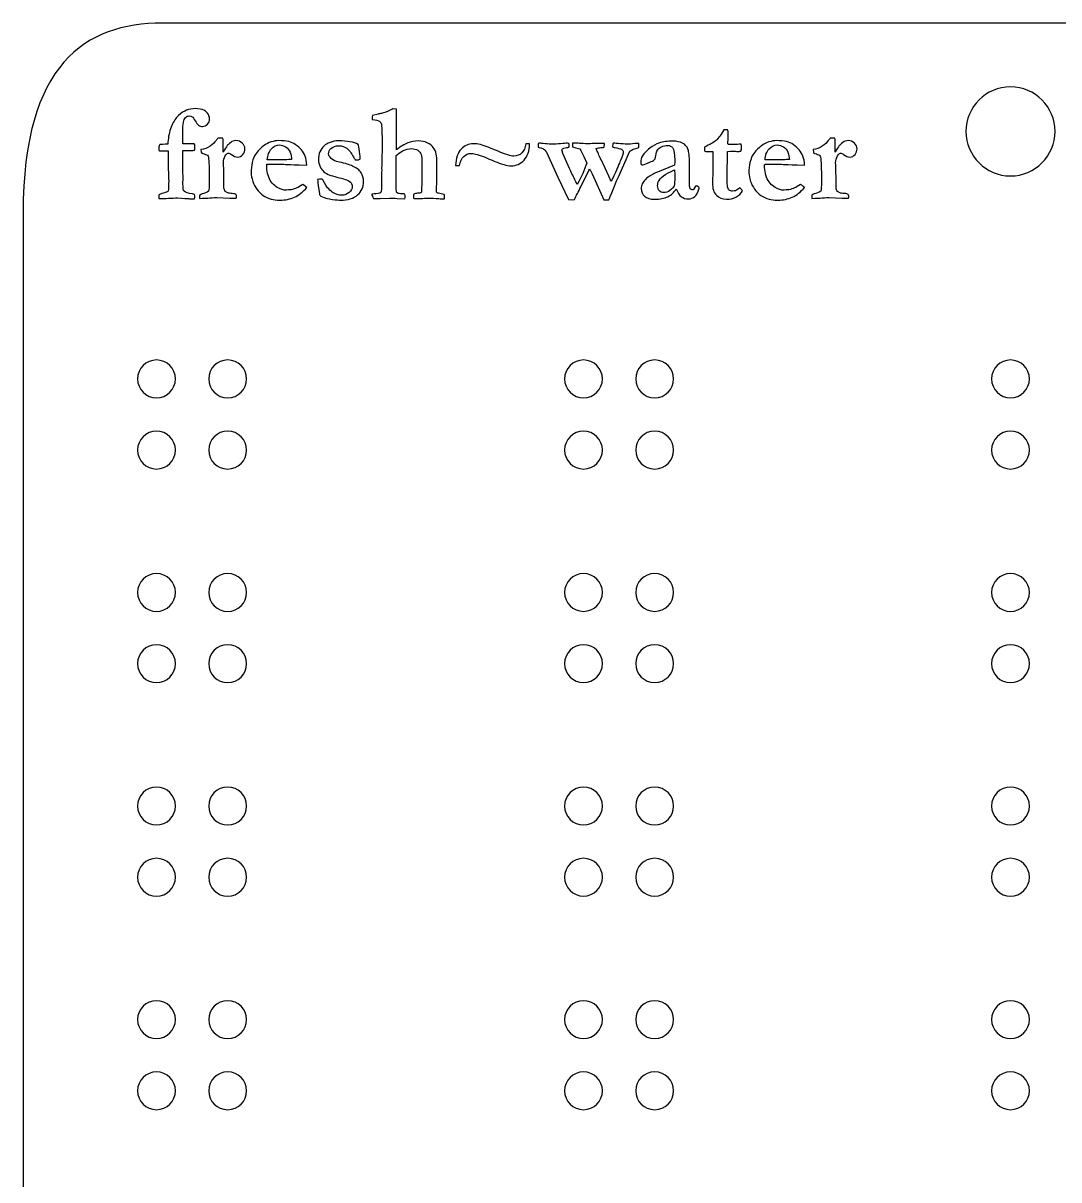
# Model space of a CAD drawing. Extents: x 18 to 78, y 139 to 281.
# Drawn here: x 18.32 to 49.84, y 245.33 to 280.52 of the extents above; entities that cross this region are included whole.
import ezdxf

# ---------------------------------------------------------------- set-up
doc = ezdxf.new("R2010")
doc.units = 0
doc.header["$MEASUREMENT"] = 0
doc.layers.add('LAYER_1', color=7, linetype='CONTINUOUS')

# ---------------------------------------------------------------- blocks, each defined once
blk = doc.blocks.new('BLOCK_2')
at = {"layer": 'LAYER_1', "color": 106}
for points, knots in [([(22.446, 275.183), (22.446, 275.183), (22.444, 275.299), (22.444, 275.299), (22.465, 275.309), (22.515, 275.326), (22.592, 275.347), (22.668, 275.369), (22.71, 275.384), (22.719, 275.394), (22.734, 275.409), (22.741, 275.43), (22.741, 275.458), (22.741, 275.458), (22.741, 275.503), (22.741, 275.503), (22.747, 275.632), (22.749, 275.703), (22.749, 275.718), (22.749, 275.731), (22.749, 275.748), (22.747, 275.77), (22.747, 275.77), (22.745, 275.795), (22.745, 275.795), (22.745, 275.795), (22.747, 275.821), (22.747, 275.821), (22.747, 275.821), (22.747, 275.84), (22.747, 275.84), (22.747, 275.84), (22.735, 276.196), (22.735, 276.196), (22.735, 276.196), (22.733, 276.593), (22.733, 276.593), (22.733, 276.593), (22.728, 276.632), (22.728, 276.632), (22.704, 276.632), (22.667, 276.633), (22.619, 276.636), (22.619, 276.636), (22.489, 276.636), (22.489, 276.636), (22.48, 276.637), (22.469, 276.639), (22.453, 276.643), (22.452, 276.68), (22.451, 276.71), (22.451, 276.732), (22.451, 276.771), (22.461, 276.802), (22.48, 276.826), (22.521, 276.826), (22.603, 276.831), (22.724, 276.84), (22.728, 277.005), (22.755, 277.158), (22.803, 277.303), (22.853, 277.447), (22.914, 277.562), (22.988, 277.649), (22.988, 277.649), (23.042, 277.709), (23.042, 277.709), (23.133, 277.786), (23.217, 277.84), (23.293, 277.871), (23.37, 277.902), (23.46, 277.918), (23.565, 277.918), (23.667, 277.918), (23.752, 277.901), (23.819, 277.868), (23.886, 277.835), (23.931, 277.792), (23.957, 277.741), (23.983, 277.689), (23.995, 277.641), (23.995, 277.597), (23.995, 277.542), (23.973, 277.491), (23.927, 277.445), (23.882, 277.399), (23.831, 277.376), (23.776, 277.376), (23.735, 277.376), (23.694, 277.39), (23.654, 277.417), (23.626, 277.438), (23.593, 277.481), (23.554, 277.546), (23.515, 277.612), (23.484, 277.654), (23.462, 277.671), (23.44, 277.688), (23.411, 277.696), (23.375, 277.696), (23.332, 277.696), (23.295, 277.679), (23.264, 277.646), (23.232, 277.613), (23.21, 277.565), (23.197, 277.504), (23.184, 277.442), (23.179, 277.318), (23.179, 277.132), (23.179, 277.132), (23.177, 276.904), (23.177, 276.904), (23.177, 276.904), (23.179, 276.844), (23.179, 276.844), (23.179, 276.844), (23.218, 276.842), (23.218, 276.842), (23.218, 276.842), (23.462, 276.848), (23.462, 276.848), (23.474, 276.848), (23.493, 276.846), (23.519, 276.842), (23.539, 276.825), (23.548, 276.812), (23.548, 276.801), (23.548, 276.801), (23.544, 276.762), (23.544, 276.762), (23.544, 276.762), (23.544, 276.706), (23.544, 276.706), (23.544, 276.698), (23.542, 276.682), (23.538, 276.658), (23.526, 276.651), (23.511, 276.648), (23.494, 276.648), (23.494, 276.648), (23.477, 276.648), (23.477, 276.648), (23.477, 276.648), (23.321, 276.644), (23.321, 276.644), (23.295, 276.644), (23.275, 276.645), (23.261, 276.648), (23.261, 276.648), (23.242, 276.648), (23.242, 276.648), (23.229, 276.648), (23.208, 276.645), (23.181, 276.639), (23.181, 276.639), (23.179, 276.537), (23.179, 276.537), (23.179, 276.528), (23.18, 276.513), (23.181, 276.492), (23.182, 276.413), (23.183, 276.36), (23.183, 276.331), (23.183, 276.331), (23.182, 276.027), (23.182, 276.027), (23.182, 276.027), (23.185, 275.806), (23.185, 275.806), (23.185, 275.806), (23.183, 275.629), (23.183, 275.629), (23.181, 275.503), (23.193, 275.428), (23.22, 275.402), (23.26, 275.362), (23.343, 275.335), (23.469, 275.321), (23.492, 275.319), (23.513, 275.314), (23.533, 275.306), (23.538, 275.273), (23.541, 275.252), (23.541, 275.242), (23.541, 275.227), (23.538, 275.205), (23.533, 275.178), (23.533, 275.178), (23.384, 275.178), (23.384, 275.178), (23.372, 275.178), (23.291, 275.183), (23.143, 275.192), (23.143, 275.192), (23.031, 275.2), (23.031, 275.2), (22.924, 275.2), (22.841, 275.198), (22.782, 275.193), (22.75, 275.19), (22.638, 275.186), (22.446, 275.183)], [0, 0, 0, 0, 1, 1, 1, 2, 2, 2, 3, 3, 3, 4, 4, 4, 5, 5, 5, 6, 6, 6, 7, 7, 7, 8, 8, 8, 9, 9, 9, 10, 10, 10, 11, 11, 11, 12, 12, 12, 13, 13, 13, 14, 14, 14, 15, 15, 15, 16, 16, 16, 17, 17, 17, 18, 18, 18, 19, 19, 19, 20, 20, 20, 21, 21, 21, 22, 22, 22, 23, 23, 23, 24, 24, 24, 25, 25, 25, 26, 26, 26, 27, 27, 27, 28, 28, 28, 29, 29, 29, 30, 30, 30, 31, 31, 31, 32, 32, 32, 33, 33, 33, 34, 34, 34, 35, 35, 35, 36, 36, 36, 37, 37, 37, 38, 38, 38, 39, 39, 39, 40, 40, 40, 41, 41, 41, 42, 42, 42, 43, 43, 43, 44, 44, 44, 45, 45, 45, 46, 46, 46, 47, 47, 47, 48, 48, 48, 49, 49, 49, 50, 50, 50, 51, 51, 51, 52, 52, 52, 53, 53, 53, 54, 54, 54, 55, 55, 55, 56, 56, 56, 57, 57, 57, 58, 58, 58, 59, 59, 59, 60, 60, 60, 61, 61, 61, 62, 62, 62, 63, 63, 63, 64, 64, 64, 65, 65, 65, 66, 66, 66, 67, 67, 67, 67]), ([(28.934, 275.313), (28.956, 275.319), (29.017, 275.327), (29.118, 275.338), (29.162, 275.343), (29.19, 275.353), (29.201, 275.367), (29.214, 275.387), (29.221, 275.436), (29.221, 275.513), (29.221, 275.513), (29.221, 275.66), (29.221, 275.66), (29.221, 275.66), (29.228, 275.815), (29.228, 275.815), (29.228, 275.815), (29.228, 275.984), (29.228, 275.984), (29.228, 275.984), (29.23, 276.026), (29.23, 276.026), (29.23, 276.026), (29.228, 276.129), (29.228, 276.129), (29.228, 276.129), (29.232, 276.164), (29.232, 276.164), (29.232, 276.164), (29.24, 276.915), (29.24, 276.915), (29.24, 276.915), (29.24, 276.972), (29.24, 276.972), (29.24, 277.229), (29.233, 277.387), (29.219, 277.448), (29.211, 277.484), (29.191, 277.512), (29.16, 277.533), (29.129, 277.553), (29.057, 277.573), (28.942, 277.59), (28.942, 277.59), (28.942, 277.634), (28.942, 277.634), (28.942, 277.655), (28.944, 277.681), (28.946, 277.711), (28.946, 277.711), (29.12, 277.748), (29.12, 277.748), (29.155, 277.757), (29.188, 277.766), (29.22, 277.773), (29.297, 277.789), (29.395, 277.824), (29.512, 277.876), (29.533, 277.888), (29.552, 277.898), (29.57, 277.907), (29.57, 277.907), (29.682, 277.899), (29.682, 277.899), (29.682, 277.899), (29.678, 276.663), (29.678, 276.663), (29.803, 276.762), (29.917, 276.832), (30.02, 276.874), (30.124, 276.915), (30.231, 276.936), (30.342, 276.936), (30.448, 276.936), (30.54, 276.917), (30.618, 276.879), (30.695, 276.841), (30.756, 276.794), (30.798, 276.738), (30.841, 276.683), (30.871, 276.615), (30.889, 276.535), (30.901, 276.481), (30.908, 276.378), (30.908, 276.225), (30.908, 276.225), (30.908, 276.093), (30.908, 276.093), (30.908, 276.093), (30.91, 275.801), (30.91, 275.801), (30.91, 275.801), (30.9, 275.38), (30.9, 275.38), (30.906, 275.367), (30.911, 275.359), (30.919, 275.355), (30.935, 275.348), (30.976, 275.338), (31.041, 275.326), (31.078, 275.319), (31.107, 275.313), (31.127, 275.307), (31.138, 275.287), (31.144, 275.271), (31.144, 275.258), (31.144, 275.258), (31.142, 275.242), (31.142, 275.242), (31.139, 275.227), (31.137, 275.204), (31.137, 275.174), (31.137, 275.174), (31.09, 275.171), (31.09, 275.171), (31.069, 275.171), (31.029, 275.174), (30.968, 275.179), (30.852, 275.19), (30.755, 275.195), (30.677, 275.195), (30.626, 275.195), (30.557, 275.193), (30.472, 275.188), (30.411, 275.185), (30.334, 275.183), (30.24, 275.183), (30.225, 275.183), (30.211, 275.185), (30.199, 275.19), (30.199, 275.19), (30.199, 275.239), (30.199, 275.239), (30.199, 275.239), (30.195, 275.266), (30.195, 275.266), (30.195, 275.277), (30.199, 275.292), (30.205, 275.312), (30.237, 275.327), (30.274, 275.337), (30.316, 275.342), (30.357, 275.347), (30.397, 275.351), (30.435, 275.357), (30.44, 275.383), (30.443, 275.4), (30.445, 275.407), (30.445, 275.407), (30.455, 275.708), (30.455, 275.708), (30.455, 275.708), (30.455, 276.215), (30.455, 276.215), (30.455, 276.365), (30.447, 276.467), (30.43, 276.52), (30.414, 276.573), (30.379, 276.616), (30.327, 276.65), (30.275, 276.684), (30.211, 276.701), (30.137, 276.701), (30.05, 276.701), (29.966, 276.68), (29.883, 276.64), (29.801, 276.599), (29.732, 276.551), (29.674, 276.496), (29.674, 276.496), (29.674, 276.135), (29.674, 276.135), (29.674, 275.936), (29.672, 275.787), (29.669, 275.688), (29.666, 275.629), (29.665, 275.592), (29.665, 275.576), (29.665, 275.481), (29.672, 275.416), (29.684, 275.38), (29.689, 275.363), (29.705, 275.348), (29.729, 275.335), (29.78, 275.33), (29.823, 275.328), (29.856, 275.327), (29.89, 275.326), (29.917, 275.323), (29.938, 275.318), (29.941, 275.284), (29.942, 275.26), (29.942, 275.247), (29.942, 275.228), (29.939, 275.205), (29.934, 275.178), (29.934, 275.178), (29.704, 275.187), (29.704, 275.187), (29.617, 275.193), (29.539, 275.196), (29.47, 275.196), (29.47, 275.196), (29.18, 275.181), (29.18, 275.181), (29.18, 275.181), (28.977, 275.184), (28.977, 275.184), (28.964, 275.203), (28.949, 275.237), (28.934, 275.287), (28.934, 275.287), (28.934, 275.313), (28.934, 275.313), (28.934, 275.313), (28.934, 275.313), (28.934, 275.313)], [0, 0, 0, 0, 1, 1, 1, 2, 2, 2, 3, 3, 3, 4, 4, 4, 5, 5, 5, 6, 6, 6, 7, 7, 7, 8, 8, 8, 9, 9, 9, 10, 10, 10, 11, 11, 11, 12, 12, 12, 13, 13, 13, 14, 14, 14, 15, 15, 15, 16, 16, 16, 17, 17, 17, 18, 18, 18, 19, 19, 19, 20, 20, 20, 21, 21, 21, 22, 22, 22, 23, 23, 23, 24, 24, 24, 25, 25, 25, 26, 26, 26, 27, 27, 27, 28, 28, 28, 29, 29, 29, 30, 30, 30, 31, 31, 31, 32, 32, 32, 33, 33, 33, 34, 34, 34, 35, 35, 35, 36, 36, 36, 37, 37, 37, 38, 38, 38, 39, 39, 39, 40, 40, 40, 41, 41, 41, 42, 42, 42, 43, 43, 43, 44, 44, 44, 45, 45, 45, 46, 46, 46, 47, 47, 47, 48, 48, 48, 49, 49, 49, 50, 50, 50, 51, 51, 51, 52, 52, 52, 53, 53, 53, 54, 54, 54, 55, 55, 55, 56, 56, 56, 57, 57, 57, 58, 58, 58, 59, 59, 59, 60, 60, 60, 61, 61, 61, 62, 62, 62, 63, 63, 63, 64, 64, 64, 65, 65, 65, 66, 66, 66, 67, 67, 67, 68, 68, 68, 69, 69, 69, 70, 70, 70, 71, 71, 71, 72, 72, 72, 72]), ([(23.692, 275.287), (23.71, 275.302), (23.734, 275.314), (23.763, 275.321), (23.832, 275.336), (23.9, 275.364), (23.963, 275.404), (23.975, 275.437), (23.982, 275.548), (23.982, 275.738), (23.982, 276.086), (23.974, 276.321), (23.959, 276.444), (23.956, 276.465), (23.945, 276.485), (23.926, 276.501), (23.891, 276.519), (23.845, 276.535), (23.785, 276.549), (23.758, 276.556), (23.741, 276.571), (23.736, 276.594), (23.736, 276.594), (23.729, 276.671), (23.729, 276.671), (23.831, 276.685), (23.924, 276.72), (24.006, 276.775), (24.089, 276.831), (24.151, 276.888), (24.192, 276.946), (24.214, 276.977), (24.233, 277.001), (24.25, 277.018), (24.25, 277.018), (24.395, 277.022), (24.395, 277.022), (24.402, 276.991), (24.405, 276.964), (24.405, 276.943), (24.405, 276.928), (24.404, 276.91), (24.403, 276.888), (24.401, 276.839), (24.401, 276.8), (24.401, 276.768), (24.401, 276.753), (24.401, 276.696), (24.403, 276.596), (24.459, 276.693), (24.5, 276.758), (24.527, 276.791), (24.539, 276.806), (24.576, 276.84), (24.637, 276.892), (24.683, 276.927), (24.736, 276.943), (24.796, 276.943), (24.869, 276.943), (24.932, 276.919), (24.986, 276.869), (25.04, 276.819), (25.067, 276.762), (25.067, 276.698), (25.067, 276.633), (25.046, 276.575), (25.006, 276.523), (24.965, 276.471), (24.911, 276.445), (24.843, 276.445), (24.784, 276.445), (24.722, 276.47), (24.658, 276.52), (24.619, 276.55), (24.588, 276.565), (24.564, 276.565), (24.564, 276.565), (24.55, 276.563), (24.55, 276.563), (24.521, 276.554), (24.495, 276.528), (24.471, 276.485), (24.433, 276.416), (24.413, 276.345), (24.413, 276.271), (24.413, 276.271), (24.417, 276.215), (24.417, 276.215), (24.423, 276.114), (24.427, 275.875), (24.43, 275.5), (24.434, 275.466), (24.447, 275.432), (24.469, 275.397), (24.494, 275.378), (24.519, 275.364), (24.545, 275.356), (24.57, 275.348), (24.615, 275.341), (24.678, 275.335), (24.741, 275.33), (24.78, 275.321), (24.794, 275.309), (24.807, 275.297), (24.814, 275.278), (24.814, 275.252), (24.814, 275.236), (24.81, 275.216), (24.802, 275.191), (24.802, 275.191), (24.608, 275.191), (24.608, 275.191), (24.608, 275.191), (24.213, 275.21), (24.213, 275.21), (24.114, 275.21), (24.023, 275.205), (23.942, 275.197), (23.942, 275.197), (23.907, 275.197), (23.907, 275.197), (23.897, 275.197), (23.826, 275.194), (23.692, 275.187), (23.688, 275.21), (23.685, 275.227), (23.685, 275.238), (23.685, 275.25), (23.688, 275.266), (23.692, 275.287)], [0, 0, 0, 0, 1, 1, 1, 2, 2, 2, 3, 3, 3, 4, 4, 4, 5, 5, 5, 6, 6, 6, 7, 7, 7, 8, 8, 8, 9, 9, 9, 10, 10, 10, 11, 11, 11, 12, 12, 12, 13, 13, 13, 14, 14, 14, 15, 15, 15, 16, 16, 16, 17, 17, 17, 18, 18, 18, 19, 19, 19, 20, 20, 20, 21, 21, 21, 22, 22, 22, 23, 23, 23, 24, 24, 24, 25, 25, 25, 26, 26, 26, 27, 27, 27, 28, 28, 28, 29, 29, 29, 30, 30, 30, 31, 31, 31, 32, 32, 32, 33, 33, 33, 34, 34, 34, 35, 35, 35, 36, 36, 36, 37, 37, 37, 38, 38, 38, 39, 39, 39, 40, 40, 40, 41, 41, 41, 42, 42, 42, 43, 43, 43, 43]), ([(25.286, 276.28), (25.322, 276.397), (25.353, 276.475), (25.381, 276.514), (25.458, 276.627), (25.541, 276.715), (25.628, 276.778), (25.716, 276.842), (25.794, 276.884), (25.865, 276.905), (25.956, 276.931), (26.029, 276.944), (26.086, 276.944), (26.215, 276.944), (26.32, 276.934), (26.4, 276.914), (26.48, 276.894), (26.547, 276.865), (26.601, 276.828), (26.678, 276.774), (26.74, 276.72), (26.786, 276.665), (26.834, 276.61), (26.871, 276.545), (26.901, 276.471), (26.931, 276.397), (26.947, 276.307), (26.95, 276.201), (26.95, 276.201), (26.721, 276.205), (26.721, 276.205), (26.657, 276.205), (26.518, 276.211), (26.303, 276.222), (26.223, 276.229), (26.168, 276.233), (26.137, 276.233), (26.128, 276.233), (26.054, 276.231), (25.914, 276.228), (25.914, 276.228), (25.736, 276.228), (25.736, 276.228), (25.733, 276.209), (25.732, 276.192), (25.732, 276.179), (25.732, 276.105), (25.741, 276.028), (25.759, 275.948), (25.777, 275.867), (25.804, 275.796), (25.84, 275.734), (25.875, 275.673), (25.92, 275.62), (25.973, 275.576), (26.026, 275.532), (26.081, 275.5), (26.137, 275.481), (26.137, 275.481), (26.257, 275.441), (26.257, 275.441), (26.364, 275.441), (26.434, 275.445), (26.47, 275.451), (26.537, 275.465), (26.595, 275.483), (26.645, 275.504), (26.695, 275.525), (26.756, 275.561), (26.828, 275.612), (26.878, 275.576), (26.919, 275.544), (26.952, 275.515), (26.831, 275.382), (26.705, 275.285), (26.575, 275.225), (26.445, 275.165), (26.299, 275.135), (26.138, 275.135), (26.029, 275.135), (25.94, 275.145), (25.871, 275.164), (25.779, 275.189), (25.696, 275.227), (25.621, 275.278), (25.547, 275.329), (25.483, 275.393), (25.429, 275.469), (25.375, 275.544), (25.335, 275.622), (25.309, 275.703), (25.275, 275.807), (25.257, 275.892), (25.257, 275.955), (25.257, 276.075), (25.267, 276.183), (25.286, 276.28)], [0, 0, 0, 0, 1, 1, 1, 2, 2, 2, 3, 3, 3, 4, 4, 4, 5, 5, 5, 6, 6, 6, 7, 7, 7, 8, 8, 8, 9, 9, 9, 10, 10, 10, 11, 11, 11, 12, 12, 12, 13, 13, 13, 14, 14, 14, 15, 15, 15, 16, 16, 16, 17, 17, 17, 18, 18, 18, 19, 19, 19, 20, 20, 20, 21, 21, 21, 22, 22, 22, 23, 23, 23, 24, 24, 24, 25, 25, 25, 26, 26, 26, 27, 27, 27, 28, 28, 28, 29, 29, 29, 30, 30, 30, 31, 31, 31, 32, 32, 32, 32]), ([(27.281, 275.761), (27.322, 275.77), (27.352, 275.774), (27.372, 275.774), (27.381, 275.774), (27.396, 275.773), (27.415, 275.772), (27.415, 275.772), (27.434, 275.751), (27.434, 275.751), (27.508, 275.62), (27.557, 275.541), (27.58, 275.513), (27.629, 275.457), (27.676, 275.411), (27.723, 275.376), (27.755, 275.355), (27.804, 275.332), (27.872, 275.308), (27.917, 275.292), (27.966, 275.284), (28.017, 275.284), (28.103, 275.284), (28.178, 275.312), (28.24, 275.367), (28.302, 275.423), (28.333, 275.483), (28.333, 275.548), (28.333, 275.592), (28.321, 275.63), (28.298, 275.661), (28.274, 275.692), (28.227, 275.723), (28.157, 275.753), (28.123, 275.768), (28.036, 275.793), (27.898, 275.827), (27.76, 275.862), (27.676, 275.884), (27.647, 275.895), (27.582, 275.92), (27.525, 275.955), (27.474, 275.999), (27.424, 276.043), (27.386, 276.093), (27.36, 276.148), (27.324, 276.226), (27.306, 276.294), (27.306, 276.35), (27.306, 276.455), (27.321, 276.541), (27.352, 276.607), (27.382, 276.674), (27.425, 276.733), (27.48, 276.784), (27.519, 276.823), (27.58, 276.858), (27.661, 276.89), (27.741, 276.921), (27.828, 276.937), (27.92, 276.937), (28.051, 276.937), (28.166, 276.928), (28.265, 276.91), (28.365, 276.892), (28.449, 276.866), (28.517, 276.83), (28.526, 276.798), (28.538, 276.725), (28.553, 276.611), (28.568, 276.496), (28.575, 276.428), (28.575, 276.408), (28.575, 276.398), (28.573, 276.388), (28.569, 276.377), (28.533, 276.366), (28.503, 276.36), (28.48, 276.36), (28.466, 276.36), (28.446, 276.362), (28.42, 276.365), (28.408, 276.384), (28.391, 276.413), (28.37, 276.452), (28.304, 276.574), (28.236, 276.661), (28.167, 276.711), (28.098, 276.761), (28.017, 276.786), (27.926, 276.786), (27.831, 276.786), (27.751, 276.759), (27.686, 276.704), (27.639, 276.664), (27.616, 276.609), (27.616, 276.54), (27.616, 276.495), (27.64, 276.449), (27.689, 276.402), (27.737, 276.353), (27.821, 276.317), (27.941, 276.292), (28.122, 276.252), (28.255, 276.212), (28.341, 276.172), (28.465, 276.114), (28.553, 276.046), (28.603, 275.967), (28.653, 275.889), (28.678, 275.798), (28.678, 275.695), (28.678, 275.535), (28.618, 275.402), (28.497, 275.295), (28.377, 275.188), (28.201, 275.134), (27.969, 275.134), (27.939, 275.134), (27.859, 275.142), (27.732, 275.155), (27.674, 275.162), (27.606, 275.176), (27.527, 275.197), (27.507, 275.202), (27.457, 275.222), (27.376, 275.257), (27.361, 275.265), (27.35, 275.275), (27.344, 275.287), (27.338, 275.298), (27.328, 275.356), (27.316, 275.459), (27.294, 275.628), (27.282, 275.728), (27.281, 275.761)], [0, 0, 0, 0, 1, 1, 1, 2, 2, 2, 3, 3, 3, 4, 4, 4, 5, 5, 5, 6, 6, 6, 7, 7, 7, 8, 8, 8, 9, 9, 9, 10, 10, 10, 11, 11, 11, 12, 12, 12, 13, 13, 13, 14, 14, 14, 15, 15, 15, 16, 16, 16, 17, 17, 17, 18, 18, 18, 19, 19, 19, 20, 20, 20, 21, 21, 21, 22, 22, 22, 23, 23, 23, 24, 24, 24, 25, 25, 25, 26, 26, 26, 27, 27, 27, 28, 28, 28, 29, 29, 29, 30, 30, 30, 31, 31, 31, 32, 32, 32, 33, 33, 33, 34, 34, 34, 35, 35, 35, 36, 36, 36, 37, 37, 37, 38, 38, 38, 39, 39, 39, 40, 40, 40, 41, 41, 41, 42, 42, 42, 43, 43, 43, 44, 44, 44, 45, 45, 45, 45]), ([(38.817, 275.571), (38.817, 275.571), (38.864, 275.54), (38.864, 275.54), (38.877, 275.531), (38.884, 275.519), (38.887, 275.505), (38.887, 275.505), (38.889, 275.495), (38.889, 275.495), (38.856, 275.372), (38.813, 275.288), (38.759, 275.241), (38.705, 275.195), (38.638, 275.172), (38.559, 275.172), (38.478, 275.172), (38.407, 275.194), (38.349, 275.239), (38.29, 275.284), (38.237, 275.363), (38.189, 275.476), (38.129, 275.371), (38.046, 275.292), (37.938, 275.239), (37.831, 275.186), (37.699, 275.16), (37.544, 275.16), (37.401, 275.16), (37.295, 275.19), (37.228, 275.25), (37.16, 275.309), (37.126, 275.389), (37.126, 275.486), (37.126, 275.532), (37.136, 275.578), (37.156, 275.625), (37.176, 275.672), (37.208, 275.718), (37.253, 275.765), (37.298, 275.811), (37.37, 275.861), (37.469, 275.917), (37.484, 275.925), (37.537, 275.948), (37.626, 275.987), (37.626, 275.987), (38.141, 276.193), (38.141, 276.193), (38.145, 276.246), (38.147, 276.299), (38.147, 276.353), (38.147, 276.539), (38.125, 276.666), (38.079, 276.733), (38.052, 276.774), (38.004, 276.795), (37.935, 276.795), (37.866, 276.795), (37.802, 276.782), (37.744, 276.756), (37.687, 276.73), (37.645, 276.696), (37.618, 276.655), (37.599, 276.624), (37.583, 276.567), (37.569, 276.483), (37.559, 276.423), (37.55, 276.388), (37.542, 276.378), (37.521, 276.352), (37.484, 276.328), (37.429, 276.306), (37.375, 276.285), (37.338, 276.27), (37.319, 276.26), (37.245, 276.224), (37.185, 276.206), (37.141, 276.206), (37.122, 276.223), (37.112, 276.246), (37.112, 276.277), (37.112, 276.355), (37.129, 276.423), (37.162, 276.479), (37.212, 276.559), (37.287, 276.636), (37.387, 276.711), (37.486, 276.787), (37.58, 276.839), (37.667, 276.869), (37.785, 276.908), (37.929, 276.927), (38.1, 276.927), (38.211, 276.927), (38.305, 276.907), (38.385, 276.866), (38.464, 276.826), (38.519, 276.765), (38.55, 276.685), (38.581, 276.605), (38.597, 276.461), (38.597, 276.253), (38.597, 276.253), (38.593, 275.912), (38.593, 275.912), (38.593, 275.912), (38.597, 275.662), (38.597, 275.662), (38.597, 275.662), (38.597, 275.598), (38.597, 275.598), (38.597, 275.54), (38.604, 275.5), (38.62, 275.479), (38.636, 275.457), (38.656, 275.447), (38.68, 275.447), (38.695, 275.447), (38.707, 275.451), (38.718, 275.459), (38.718, 275.459), (38.78, 275.556), (38.78, 275.556), (38.78, 275.556), (38.817, 275.571), (38.817, 275.571)], [0, 0, 0, 0, 1, 1, 1, 2, 2, 2, 3, 3, 3, 4, 4, 4, 5, 5, 5, 6, 6, 6, 7, 7, 7, 8, 8, 8, 9, 9, 9, 10, 10, 10, 11, 11, 11, 12, 12, 12, 13, 13, 13, 14, 14, 14, 15, 15, 15, 16, 16, 16, 17, 17, 17, 18, 18, 18, 19, 19, 19, 20, 20, 20, 21, 21, 21, 22, 22, 22, 23, 23, 23, 24, 24, 24, 25, 25, 25, 26, 26, 26, 27, 27, 27, 28, 28, 28, 29, 29, 29, 30, 30, 30, 31, 31, 31, 32, 32, 32, 33, 33, 33, 34, 34, 34, 35, 35, 35, 36, 36, 36, 37, 37, 37, 38, 38, 38, 39, 39, 39, 40, 40, 40, 41, 41, 41, 42, 42, 42, 42]), ([(39.055, 276.75), (39.217, 276.819), (39.335, 276.886), (39.407, 276.953), (39.479, 277.019), (39.557, 277.126), (39.64, 277.275), (39.64, 277.275), (39.755, 277.275), (39.755, 277.275), (39.768, 277.239), (39.774, 277.201), (39.774, 277.161), (39.774, 277.09), (39.773, 277.034), (39.772, 276.994), (39.772, 276.994), (39.765, 276.872), (39.765, 276.872), (39.765, 276.865), (39.766, 276.849), (39.768, 276.824), (39.768, 276.824), (39.815, 276.822), (39.815, 276.822), (39.822, 276.822), (39.887, 276.825), (40.01, 276.83), (40.019, 276.83), (40.071, 276.831), (40.165, 276.834), (40.173, 276.797), (40.177, 276.765), (40.177, 276.736), (40.177, 276.705), (40.172, 276.668), (40.162, 276.626), (40.117, 276.618), (40.082, 276.613), (40.059, 276.613), (40.048, 276.613), (40.026, 276.616), (39.993, 276.622), (39.993, 276.622), (39.885, 276.622), (39.885, 276.622), (39.885, 276.622), (39.848, 276.624), (39.848, 276.624), (39.848, 276.624), (39.749, 276.617), (39.749, 276.617), (39.749, 276.617), (39.745, 275.828), (39.745, 275.828), (39.743, 275.675), (39.746, 275.579), (39.754, 275.541), (39.761, 275.503), (39.777, 275.467), (39.803, 275.433), (39.834, 275.417), (39.869, 275.41), (39.908, 275.41), (39.945, 275.41), (39.973, 275.414), (39.991, 275.42), (40.008, 275.427), (40.039, 275.447), (40.082, 275.48), (40.09, 275.487), (40.103, 275.497), (40.121, 275.509), (40.154, 275.483), (40.181, 275.457), (40.202, 275.43), (40.202, 275.43), (40.21, 275.406), (40.21, 275.406), (40.161, 275.33), (40.094, 275.27), (40.006, 275.227), (39.919, 275.184), (39.825, 275.162), (39.726, 275.162), (39.598, 275.162), (39.494, 275.202), (39.414, 275.283), (39.334, 275.365), (39.294, 275.491), (39.294, 275.661), (39.294, 275.661), (39.302, 276.024), (39.302, 276.024), (39.302, 276.024), (39.302, 276.613), (39.302, 276.613), (39.302, 276.613), (39.238, 276.617), (39.238, 276.617), (39.238, 276.617), (39.089, 276.613), (39.089, 276.613), (39.089, 276.613), (39.062, 276.623), (39.062, 276.623), (39.054, 276.635), (39.05, 276.647), (39.05, 276.658), (39.051, 276.666), (39.052, 276.697), (39.055, 276.75)], [0, 0, 0, 0, 1, 1, 1, 2, 2, 2, 3, 3, 3, 4, 4, 4, 5, 5, 5, 6, 6, 6, 7, 7, 7, 8, 8, 8, 9, 9, 9, 10, 10, 10, 11, 11, 11, 12, 12, 12, 13, 13, 13, 14, 14, 14, 15, 15, 15, 16, 16, 16, 17, 17, 17, 18, 18, 18, 19, 19, 19, 20, 20, 20, 21, 21, 21, 22, 22, 22, 23, 23, 23, 24, 24, 24, 25, 25, 25, 26, 26, 26, 27, 27, 27, 28, 28, 28, 29, 29, 29, 30, 30, 30, 31, 31, 31, 32, 32, 32, 33, 33, 33, 34, 34, 34, 35, 35, 35, 36, 36, 36, 37, 37, 37, 37]), ([(40.433, 276.28), (40.469, 276.397), (40.501, 276.475), (40.528, 276.514), (40.606, 276.627), (40.688, 276.715), (40.775, 276.778), (40.863, 276.842), (40.942, 276.884), (41.012, 276.905), (41.103, 276.931), (41.177, 276.944), (41.233, 276.944), (41.363, 276.944), (41.468, 276.934), (41.548, 276.914), (41.628, 276.894), (41.695, 276.865), (41.748, 276.828), (41.826, 276.774), (41.888, 276.72), (41.934, 276.665), (41.981, 276.61), (42.019, 276.545), (42.049, 276.471), (42.078, 276.397), (42.095, 276.307), (42.097, 276.201), (42.097, 276.201), (41.868, 276.205), (41.868, 276.205), (41.805, 276.205), (41.666, 276.211), (41.45, 276.222), (41.37, 276.229), (41.315, 276.233), (41.285, 276.233), (41.275, 276.233), (41.201, 276.231), (41.062, 276.228), (41.062, 276.228), (40.884, 276.228), (40.884, 276.228), (40.881, 276.209), (40.88, 276.192), (40.88, 276.179), (40.88, 276.105), (40.888, 276.028), (40.906, 275.948), (40.924, 275.867), (40.951, 275.796), (40.987, 275.734), (41.023, 275.673), (41.068, 275.62), (41.121, 275.576), (41.173, 275.532), (41.228, 275.5), (41.285, 275.481), (41.285, 275.481), (41.405, 275.441), (41.405, 275.441), (41.511, 275.441), (41.582, 275.445), (41.618, 275.451), (41.684, 275.465), (41.742, 275.483), (41.792, 275.504), (41.843, 275.525), (41.904, 275.561), (41.976, 275.612), (42.025, 275.576), (42.067, 275.544), (42.1, 275.515), (41.978, 275.382), (41.853, 275.285), (41.723, 275.225), (41.593, 275.165), (41.447, 275.135), (41.286, 275.135), (41.176, 275.135), (41.088, 275.145), (41.019, 275.164), (40.926, 275.189), (40.843, 275.227), (40.769, 275.278), (40.695, 275.329), (40.63, 275.393), (40.577, 275.469), (40.523, 275.544), (40.483, 275.622), (40.456, 275.703), (40.422, 275.807), (40.405, 275.892), (40.405, 275.955), (40.404, 276.075), (40.414, 276.183), (40.433, 276.28)], [0, 0, 0, 0, 1, 1, 1, 2, 2, 2, 3, 3, 3, 4, 4, 4, 5, 5, 5, 6, 6, 6, 7, 7, 7, 8, 8, 8, 9, 9, 9, 10, 10, 10, 11, 11, 11, 12, 12, 12, 13, 13, 13, 14, 14, 14, 15, 15, 15, 16, 16, 16, 17, 17, 17, 18, 18, 18, 19, 19, 19, 20, 20, 20, 21, 21, 21, 22, 22, 22, 23, 23, 23, 24, 24, 24, 25, 25, 25, 26, 26, 26, 27, 27, 27, 28, 28, 28, 29, 29, 29, 30, 30, 30, 31, 31, 31, 32, 32, 32, 32]), ([(42.321, 275.287), (42.339, 275.302), (42.362, 275.314), (42.391, 275.321), (42.461, 275.336), (42.528, 275.364), (42.591, 275.404), (42.603, 275.437), (42.61, 275.548), (42.61, 275.738), (42.61, 276.086), (42.602, 276.321), (42.587, 276.444), (42.584, 276.465), (42.573, 276.485), (42.554, 276.501), (42.52, 276.519), (42.473, 276.535), (42.414, 276.549), (42.386, 276.556), (42.37, 276.571), (42.364, 276.594), (42.364, 276.594), (42.358, 276.671), (42.358, 276.671), (42.46, 276.685), (42.552, 276.72), (42.635, 276.775), (42.717, 276.831), (42.779, 276.888), (42.82, 276.946), (42.843, 276.977), (42.862, 277.001), (42.878, 277.018), (42.878, 277.018), (43.023, 277.022), (43.023, 277.022), (43.03, 276.991), (43.033, 276.964), (43.033, 276.943), (43.033, 276.928), (43.033, 276.91), (43.031, 276.888), (43.03, 276.839), (43.029, 276.8), (43.029, 276.768), (43.029, 276.753), (43.03, 276.696), (43.031, 276.596), (43.087, 276.693), (43.129, 276.758), (43.155, 276.791), (43.168, 276.806), (43.204, 276.84), (43.265, 276.892), (43.312, 276.927), (43.365, 276.943), (43.424, 276.943), (43.497, 276.943), (43.561, 276.919), (43.614, 276.869), (43.668, 276.819), (43.695, 276.763), (43.695, 276.698), (43.695, 276.633), (43.675, 276.575), (43.634, 276.523), (43.594, 276.472), (43.539, 276.446), (43.472, 276.446), (43.413, 276.446), (43.35, 276.47), (43.286, 276.52), (43.247, 276.551), (43.216, 276.566), (43.193, 276.566), (43.193, 276.566), (43.178, 276.564), (43.178, 276.564), (43.149, 276.554), (43.123, 276.528), (43.1, 276.485), (43.061, 276.417), (43.042, 276.345), (43.042, 276.271), (43.042, 276.271), (43.046, 276.215), (43.046, 276.215), (43.052, 276.114), (43.055, 275.876), (43.058, 275.501), (43.063, 275.467), (43.076, 275.432), (43.097, 275.398), (43.122, 275.378), (43.148, 275.365), (43.173, 275.356), (43.198, 275.348), (43.243, 275.341), (43.306, 275.336), (43.37, 275.33), (43.408, 275.321), (43.422, 275.309), (43.436, 275.298), (43.443, 275.278), (43.443, 275.252), (43.443, 275.236), (43.439, 275.216), (43.431, 275.191), (43.431, 275.191), (43.236, 275.191), (43.236, 275.191), (43.236, 275.191), (42.841, 275.21), (42.841, 275.21), (42.742, 275.21), (42.652, 275.206), (42.57, 275.198), (42.57, 275.198), (42.535, 275.198), (42.535, 275.198), (42.526, 275.198), (42.454, 275.194), (42.32, 275.188), (42.316, 275.21), (42.314, 275.227), (42.314, 275.238), (42.314, 275.25), (42.316, 275.266), (42.321, 275.287)], [0, 0, 0, 0, 1, 1, 1, 2, 2, 2, 3, 3, 3, 4, 4, 4, 5, 5, 5, 6, 6, 6, 7, 7, 7, 8, 8, 8, 9, 9, 9, 10, 10, 10, 11, 11, 11, 12, 12, 12, 13, 13, 13, 14, 14, 14, 15, 15, 15, 16, 16, 16, 17, 17, 17, 18, 18, 18, 19, 19, 19, 20, 20, 20, 21, 21, 21, 22, 22, 22, 23, 23, 23, 24, 24, 24, 25, 25, 25, 26, 26, 26, 27, 27, 27, 28, 28, 28, 29, 29, 29, 30, 30, 30, 31, 31, 31, 32, 32, 32, 33, 33, 33, 34, 34, 34, 35, 35, 35, 36, 36, 36, 37, 37, 37, 38, 38, 38, 39, 39, 39, 40, 40, 40, 41, 41, 41, 42, 42, 42, 43, 43, 43, 43]), ([(26.487, 276.367), (26.486, 276.445), (26.47, 276.519), (26.441, 276.589), (26.413, 276.66), (26.368, 276.715), (26.307, 276.755), (26.246, 276.794), (26.185, 276.814), (26.123, 276.814), (26.031, 276.814), (25.947, 276.773), (25.873, 276.692), (25.799, 276.61), (25.757, 276.5), (25.747, 276.361), (25.747, 276.361), (26.219, 276.356), (26.219, 276.356), (26.249, 276.356), (26.292, 276.359), (26.346, 276.363), (26.386, 276.367), (26.415, 276.368), (26.431, 276.368), (26.444, 276.368), (26.462, 276.368), (26.487, 276.367)], [0, 0, 0, 0, 1, 1, 1, 2, 2, 2, 3, 3, 3, 4, 4, 4, 5, 5, 5, 6, 6, 6, 7, 7, 7, 8, 8, 8, 9, 9, 9, 9]), ([(33.612, 276.849), (33.612, 276.849), (33.732, 276.849), (33.732, 276.849), (33.724, 276.631), (33.667, 276.465), (33.561, 276.351), (33.456, 276.236), (33.327, 276.179), (33.174, 276.179), (33.101, 276.179), (33.024, 276.191), (32.942, 276.214), (32.861, 276.238), (32.68, 276.309), (32.399, 276.427), (32.198, 276.511), (32.053, 276.553), (31.965, 276.553), (31.869, 276.553), (31.789, 276.524), (31.725, 276.465), (31.661, 276.407), (31.619, 276.313), (31.599, 276.183), (31.599, 276.183), (31.479, 276.183), (31.479, 276.183), (31.49, 276.411), (31.546, 276.579), (31.648, 276.688), (31.75, 276.797), (31.873, 276.851), (32.016, 276.851), (32.091, 276.851), (32.163, 276.841), (32.233, 276.822), (32.371, 276.784), (32.552, 276.716), (32.777, 276.619), (33.002, 276.522), (33.158, 276.473), (33.246, 276.473), (33.344, 276.473), (33.426, 276.505), (33.492, 276.569), (33.558, 276.633), (33.598, 276.726), (33.612, 276.849)], [0, 0, 0, 0, 1, 1, 1, 2, 2, 2, 3, 3, 3, 4, 4, 4, 5, 5, 5, 6, 6, 6, 7, 7, 7, 8, 8, 8, 9, 9, 9, 10, 10, 10, 11, 11, 11, 12, 12, 12, 13, 13, 13, 14, 14, 14, 15, 15, 15, 16, 16, 16, 16]), ([(33.992, 276.861), (33.992, 276.861), (34.029, 276.863), (34.029, 276.863), (34.029, 276.863), (34.06, 276.863), (34.06, 276.863), (34.071, 276.863), (34.119, 276.859), (34.204, 276.851), (34.289, 276.843), (34.367, 276.838), (34.439, 276.838), (34.494, 276.838), (34.571, 276.843), (34.67, 276.851), (34.769, 276.859), (34.83, 276.863), (34.852, 276.863), (34.87, 276.863), (34.895, 276.862), (34.928, 276.861), (34.932, 276.835), (34.933, 276.813), (34.933, 276.797), (34.933, 276.783), (34.93, 276.767), (34.925, 276.749), (34.904, 276.742), (34.88, 276.737), (34.852, 276.733), (34.792, 276.722), (34.75, 276.709), (34.727, 276.696), (34.719, 276.691), (34.714, 276.682), (34.71, 276.667), (34.721, 276.625), (34.732, 276.589), (34.745, 276.557), (34.745, 276.557), (34.948, 276.094), (34.948, 276.094), (35.014, 275.941), (35.072, 275.822), (35.121, 275.736), (35.149, 275.674), (35.168, 275.633), (35.177, 275.612), (35.306, 275.841), (35.405, 276.058), (35.47, 276.263), (35.47, 276.263), (35.377, 276.46), (35.377, 276.46), (35.339, 276.545), (35.299, 276.623), (35.257, 276.693), (35.233, 276.7), (35.206, 276.707), (35.176, 276.714), (35.126, 276.727), (35.079, 276.74), (35.036, 276.753), (35.036, 276.753), (35.036, 276.869), (35.036, 276.869), (35.138, 276.868), (35.207, 276.865), (35.245, 276.86), (35.306, 276.854), (35.399, 276.851), (35.521, 276.851), (35.582, 276.851), (35.656, 276.853), (35.744, 276.856), (35.832, 276.86), (35.885, 276.861), (35.905, 276.861), (35.905, 276.861), (36.006, 276.861), (36.006, 276.861), (36.006, 276.861), (36.001, 276.743), (36.001, 276.743), (35.986, 276.742), (35.952, 276.738), (35.898, 276.733), (35.844, 276.728), (35.797, 276.719), (35.756, 276.706), (35.824, 276.536), (35.87, 276.43), (35.892, 276.39), (35.892, 276.39), (35.917, 276.345), (35.917, 276.345), (35.917, 276.345), (36.138, 275.861), (36.138, 275.861), (36.138, 275.861), (36.214, 275.696), (36.214, 275.696), (36.214, 275.696), (36.295, 275.874), (36.295, 275.874), (36.361, 276.018), (36.401, 276.106), (36.413, 276.138), (36.453, 276.242), (36.477, 276.301), (36.483, 276.316), (36.548, 276.453), (36.58, 276.554), (36.58, 276.62), (36.58, 276.638), (36.566, 276.656), (36.537, 276.675), (36.529, 276.681), (36.478, 276.698), (36.384, 276.727), (36.318, 276.735), (36.273, 276.743), (36.249, 276.752), (36.249, 276.752), (36.26, 276.859), (36.26, 276.859), (36.28, 276.862), (36.297, 276.864), (36.311, 276.864), (36.322, 276.864), (36.384, 276.859), (36.498, 276.85), (36.612, 276.841), (36.678, 276.837), (36.698, 276.837), (36.75, 276.837), (36.83, 276.842), (36.937, 276.853), (36.984, 276.858), (37.023, 276.86), (37.053, 276.86), (37.053, 276.86), (37.053, 276.8), (37.053, 276.8), (37.053, 276.789), (37.052, 276.767), (37.051, 276.735), (36.916, 276.696), (36.831, 276.663), (36.796, 276.638), (36.788, 276.633), (36.779, 276.62), (36.77, 276.599), (36.77, 276.599), (36.455, 275.888), (36.455, 275.888), (36.401, 275.775), (36.31, 275.56), (36.182, 275.243), (36.164, 275.2), (36.15, 275.167), (36.14, 275.144), (36.14, 275.144), (35.986, 275.144), (35.986, 275.144), (35.986, 275.144), (35.633, 275.931), (35.633, 275.931), (35.633, 275.931), (35.596, 276.012), (35.596, 276.012), (35.585, 276.037), (35.572, 276.063), (35.556, 276.089), (35.556, 276.089), (35.538, 276.056), (35.538, 276.056), (35.538, 276.056), (35.29, 275.543), (35.29, 275.543), (35.253, 275.463), (35.218, 275.394), (35.185, 275.334), (35.153, 275.275), (35.124, 275.214), (35.1, 275.15), (35.1, 275.15), (35.027, 275.148), (35.027, 275.148), (35.027, 275.148), (34.916, 275.15), (34.916, 275.15), (34.916, 275.15), (34.594, 275.837), (34.594, 275.837), (34.594, 275.837), (34.244, 276.589), (34.244, 276.589), (34.222, 276.629), (34.202, 276.656), (34.182, 276.671), (34.149, 276.696), (34.112, 276.712), (34.07, 276.72), (34.028, 276.728), (34.001, 276.736), (33.99, 276.746), (33.988, 276.772), (33.988, 276.792), (33.988, 276.806), (33.988, 276.825), (33.989, 276.843), (33.992, 276.861)], [0, 0, 0, 0, 1, 1, 1, 2, 2, 2, 3, 3, 3, 4, 4, 4, 5, 5, 5, 6, 6, 6, 7, 7, 7, 8, 8, 8, 9, 9, 9, 10, 10, 10, 11, 11, 11, 12, 12, 12, 13, 13, 13, 14, 14, 14, 15, 15, 15, 16, 16, 16, 17, 17, 17, 18, 18, 18, 19, 19, 19, 20, 20, 20, 21, 21, 21, 22, 22, 22, 23, 23, 23, 24, 24, 24, 25, 25, 25, 26, 26, 26, 27, 27, 27, 28, 28, 28, 29, 29, 29, 30, 30, 30, 31, 31, 31, 32, 32, 32, 33, 33, 33, 34, 34, 34, 35, 35, 35, 36, 36, 36, 37, 37, 37, 38, 38, 38, 39, 39, 39, 40, 40, 40, 41, 41, 41, 42, 42, 42, 43, 43, 43, 44, 44, 44, 45, 45, 45, 46, 46, 46, 47, 47, 47, 48, 48, 48, 49, 49, 49, 50, 50, 50, 51, 51, 51, 52, 52, 52, 53, 53, 53, 54, 54, 54, 55, 55, 55, 56, 56, 56, 57, 57, 57, 58, 58, 58, 59, 59, 59, 60, 60, 60, 61, 61, 61, 62, 62, 62, 63, 63, 63, 64, 64, 64, 65, 65, 65, 66, 66, 66, 67, 67, 67, 68, 68, 68, 69, 69, 69, 70, 70, 70, 71, 71, 71, 71]), ([(41.634, 276.367), (41.633, 276.445), (41.617, 276.519), (41.589, 276.589), (41.56, 276.66), (41.515, 276.715), (41.454, 276.755), (41.394, 276.794), (41.332, 276.814), (41.271, 276.814), (41.178, 276.814), (41.095, 276.773), (41.02, 276.692), (40.946, 276.61), (40.904, 276.5), (40.894, 276.361), (40.894, 276.361), (41.366, 276.356), (41.366, 276.356), (41.396, 276.356), (41.439, 276.359), (41.494, 276.363), (41.534, 276.367), (41.562, 276.368), (41.579, 276.368), (41.591, 276.368), (41.61, 276.368), (41.634, 276.367)], [0, 0, 0, 0, 1, 1, 1, 2, 2, 2, 3, 3, 3, 4, 4, 4, 5, 5, 5, 6, 6, 6, 7, 7, 7, 8, 8, 8, 9, 9, 9, 9]), ([(38.139, 276.051), (38.06, 276.025), (37.971, 275.981), (37.873, 275.92), (37.775, 275.858), (37.706, 275.797), (37.668, 275.735), (37.64, 275.689), (37.626, 275.634), (37.626, 275.567), (37.626, 275.508), (37.644, 275.459), (37.68, 275.421), (37.716, 275.382), (37.757, 275.363), (37.804, 275.363), (37.881, 275.363), (37.947, 275.385), (38, 275.429), (38.073, 275.488), (38.116, 275.536), (38.129, 275.571), (38.141, 275.605), (38.147, 275.705), (38.147, 275.869), (38.147, 275.93), (38.144, 275.99), (38.139, 276.051)], [0, 0, 0, 0, 1, 1, 1, 2, 2, 2, 3, 3, 3, 4, 4, 4, 5, 5, 5, 6, 6, 6, 7, 7, 7, 8, 8, 8, 9, 9, 9, 9])]:
    blk.add_open_spline(points, degree=3, knots=knots, dxfattribs=at)

msp = doc.modelspace()

# ---------------------------------------------------------------- linework, layer by layer
at = {"layer": 'LAYER_1', "color": 1}
for points, knots in [([(74.086, 139.216), (74.086, 139.216), (22.552, 139.216), (22.552, 139.216), (20.224, 139.216), (18.319, 139.397), (18.319, 143.931), (18.319, 143.931), (18.319, 274.745), (18.319, 274.745), (18.319, 279.28), (20.224, 280.518), (22.552, 280.518), (22.552, 280.518), (74.086, 280.518), (74.086, 280.518), (76.415, 280.518), (78.319, 279.28), (78.319, 274.745), (78.319, 274.745), (78.319, 143.931), (78.319, 143.931), (78.319, 139.397), (76.415, 139.216), (74.086, 139.216)], [0, 0, 0, 0, 1, 1, 1, 2, 2, 2, 3, 3, 3, 4, 4, 4, 5, 5, 5, 6, 6, 6, 7, 7, 7, 8, 8, 8, 8]), ([(48.363, 278.58), (49.111, 278.58), (49.718, 277.973), (49.718, 277.225), (49.718, 276.477), (49.111, 275.871), (48.363, 275.871), (47.615, 275.871), (47.009, 276.477), (47.009, 277.225), (47.009, 277.973), (47.615, 278.58), (48.363, 278.58)], [0, 0, 0, 0, 1, 1, 1, 2, 2, 2, 3, 3, 3, 4, 4, 4, 4])]:
    msp.add_open_spline(points, degree=3, knots=knots, dxfattribs=at)
at = {"layer": 'LAYER_1', "color": 7}
for points in [[(22.377, 270.272), (22.695, 270.272), (22.953, 270.014), (22.953, 269.696), (22.953, 269.378), (22.695, 269.12), (22.377, 269.12), (22.059, 269.12), (21.801, 269.378), (21.801, 269.696), (21.801, 270.014), (22.059, 270.272), (22.377, 270.272)], [(24.543, 270.272), (24.86, 270.272), (25.118, 270.014), (25.118, 269.696), (25.118, 269.378), (24.86, 269.12), (24.543, 269.12), (24.225, 269.12), (23.967, 269.378), (23.967, 269.696), (23.967, 270.014), (24.225, 270.272), (24.543, 270.272)], [(35.37, 270.271), (35.688, 270.271), (35.945, 270.013), (35.945, 269.696), (35.945, 269.378), (35.688, 269.12), (35.37, 269.12), (35.052, 269.12), (34.794, 269.378), (34.794, 269.696), (34.794, 270.013), (35.052, 270.271), (35.37, 270.271)], [(37.536, 270.271), (37.853, 270.271), (38.111, 270.013), (38.111, 269.696), (38.111, 269.378), (37.853, 269.12), (37.536, 269.12), (37.218, 269.12), (36.96, 269.378), (36.96, 269.696), (36.96, 270.013), (37.218, 270.271), (37.536, 270.271)], [(48.363, 270.272), (48.681, 270.272), (48.939, 270.014), (48.939, 269.696), (48.939, 269.378), (48.681, 269.12), (48.363, 269.12), (48.045, 269.12), (47.788, 269.378), (47.788, 269.696), (47.788, 270.014), (48.045, 270.272), (48.363, 270.272)], [(22.377, 268.106), (22.695, 268.106), (22.953, 267.848), (22.953, 267.53), (22.953, 267.212), (22.695, 266.955), (22.377, 266.955), (22.059, 266.955), (21.801, 267.212), (21.801, 267.53), (21.801, 267.848), (22.059, 268.106), (22.377, 268.106)], [(24.543, 268.106), (24.86, 268.106), (25.118, 267.848), (25.118, 267.53), (25.118, 267.212), (24.86, 266.955), (24.543, 266.955), (24.225, 266.955), (23.967, 267.212), (23.967, 267.53), (23.967, 267.848), (24.225, 268.106), (24.543, 268.106)], [(35.37, 268.106), (35.688, 268.106), (35.945, 267.848), (35.945, 267.53), (35.945, 267.213), (35.688, 266.955), (35.37, 266.955), (35.052, 266.955), (34.794, 267.213), (34.794, 267.53), (34.794, 267.848), (35.052, 268.106), (35.37, 268.106)], [(37.536, 268.106), (37.853, 268.106), (38.111, 267.848), (38.111, 267.53), (38.111, 267.213), (37.853, 266.955), (37.536, 266.955), (37.218, 266.955), (36.96, 267.213), (36.96, 267.53), (36.96, 267.848), (37.218, 268.106), (37.536, 268.106)], [(48.363, 268.106), (48.681, 268.106), (48.939, 267.848), (48.939, 267.53), (48.939, 267.212), (48.681, 266.955), (48.363, 266.955), (48.045, 266.955), (47.788, 267.212), (47.788, 267.53), (47.788, 267.848), (48.045, 268.106), (48.363, 268.106)], [(22.377, 263.775), (22.695, 263.775), (22.953, 263.517), (22.953, 263.199), (22.953, 262.881), (22.695, 262.623), (22.377, 262.623), (22.059, 262.623), (21.801, 262.881), (21.801, 263.199), (21.801, 263.517), (22.059, 263.775), (22.377, 263.775)], [(24.543, 263.775), (24.86, 263.775), (25.118, 263.517), (25.118, 263.199), (25.118, 262.881), (24.86, 262.623), (24.543, 262.623), (24.225, 262.623), (23.967, 262.881), (23.967, 263.199), (23.967, 263.517), (24.225, 263.775), (24.543, 263.775)], [(35.37, 263.774), (35.688, 263.774), (35.945, 263.517), (35.945, 263.199), (35.945, 262.881), (35.688, 262.624), (35.37, 262.624), (35.052, 262.624), (34.794, 262.881), (34.794, 263.199), (34.794, 263.517), (35.052, 263.774), (35.37, 263.774)], [(37.536, 263.774), (37.853, 263.774), (38.111, 263.517), (38.111, 263.199), (38.111, 262.881), (37.853, 262.624), (37.536, 262.624), (37.218, 262.624), (36.96, 262.881), (36.96, 263.199), (36.96, 263.517), (37.218, 263.774), (37.536, 263.774)], [(48.363, 263.775), (48.681, 263.775), (48.939, 263.517), (48.939, 263.199), (48.939, 262.881), (48.681, 262.623), (48.363, 262.623), (48.045, 262.623), (47.788, 262.881), (47.788, 263.199), (47.788, 263.517), (48.045, 263.775), (48.363, 263.775)], [(22.377, 261.61), (22.695, 261.61), (22.953, 261.352), (22.953, 261.034), (22.953, 260.716), (22.695, 260.458), (22.377, 260.458), (22.059, 260.458), (21.801, 260.716), (21.801, 261.034), (21.801, 261.352), (22.059, 261.61), (22.377, 261.61)], [(24.543, 261.61), (24.86, 261.61), (25.118, 261.352), (25.118, 261.034), (25.118, 260.716), (24.86, 260.458), (24.543, 260.458), (24.225, 260.458), (23.967, 260.716), (23.967, 261.034), (23.967, 261.352), (24.225, 261.61), (24.543, 261.61)], [(35.37, 261.609), (35.688, 261.609), (35.945, 261.352), (35.945, 261.034), (35.945, 260.716), (35.688, 260.459), (35.37, 260.459), (35.052, 260.459), (34.794, 260.716), (34.794, 261.034), (34.794, 261.352), (35.052, 261.609), (35.37, 261.609)], [(37.536, 261.609), (37.853, 261.609), (38.111, 261.352), (38.111, 261.034), (38.111, 260.716), (37.853, 260.459), (37.536, 260.459), (37.218, 260.459), (36.96, 260.716), (36.96, 261.034), (36.96, 261.352), (37.218, 261.609), (37.536, 261.609)], [(48.363, 261.61), (48.681, 261.61), (48.939, 261.352), (48.939, 261.034), (48.939, 260.716), (48.681, 260.458), (48.363, 260.458), (48.045, 260.458), (47.788, 260.716), (47.788, 261.034), (47.788, 261.352), (48.045, 261.61), (48.363, 261.61)], [(22.377, 257.279), (22.695, 257.279), (22.953, 257.021), (22.953, 256.703), (22.953, 256.385), (22.695, 256.127), (22.377, 256.127), (22.059, 256.127), (21.801, 256.385), (21.801, 256.703), (21.801, 257.021), (22.059, 257.279), (22.377, 257.279)], [(24.543, 257.279), (24.86, 257.279), (25.118, 257.021), (25.118, 256.703), (25.118, 256.385), (24.86, 256.127), (24.543, 256.127), (24.225, 256.127), (23.967, 256.385), (23.967, 256.703), (23.967, 257.021), (24.225, 257.279), (24.543, 257.279)], [(35.37, 257.278), (35.688, 257.278), (35.945, 257.021), (35.945, 256.703), (35.945, 256.385), (35.688, 256.128), (35.37, 256.128), (35.052, 256.128), (34.794, 256.385), (34.794, 256.703), (34.794, 257.021), (35.052, 257.278), (35.37, 257.278)], [(37.536, 257.278), (37.853, 257.278), (38.111, 257.021), (38.111, 256.703), (38.111, 256.385), (37.853, 256.128), (37.536, 256.128), (37.218, 256.128), (36.96, 256.385), (36.96, 256.703), (36.96, 257.021), (37.218, 257.278), (37.536, 257.278)], [(48.363, 257.279), (48.681, 257.279), (48.939, 257.021), (48.939, 256.703), (48.939, 256.385), (48.681, 256.127), (48.363, 256.127), (48.045, 256.127), (47.788, 256.385), (47.788, 256.703), (47.788, 257.021), (48.045, 257.279), (48.363, 257.279)], [(22.377, 255.113), (22.695, 255.113), (22.953, 254.855), (22.953, 254.537), (22.953, 254.219), (22.695, 253.961), (22.377, 253.961), (22.059, 253.961), (21.801, 254.219), (21.801, 254.537), (21.801, 254.855), (22.059, 255.113), (22.377, 255.113)], [(24.543, 255.113), (24.86, 255.113), (25.118, 254.855), (25.118, 254.537), (25.118, 254.219), (24.86, 253.961), (24.543, 253.961), (24.225, 253.961), (23.967, 254.219), (23.967, 254.537), (23.967, 254.855), (24.225, 255.113), (24.543, 255.113)], [(35.37, 255.113), (35.688, 255.113), (35.945, 254.855), (35.945, 254.537), (35.945, 254.219), (35.688, 253.962), (35.37, 253.962), (35.052, 253.962), (34.794, 254.219), (34.794, 254.537), (34.794, 254.855), (35.052, 255.113), (35.37, 255.113)], [(37.536, 255.113), (37.853, 255.113), (38.111, 254.855), (38.111, 254.537), (38.111, 254.219), (37.853, 253.962), (37.536, 253.962), (37.218, 253.962), (36.96, 254.219), (36.96, 254.537), (36.96, 254.855), (37.218, 255.113), (37.536, 255.113)], [(48.363, 255.113), (48.681, 255.113), (48.939, 254.855), (48.939, 254.537), (48.939, 254.219), (48.681, 253.961), (48.363, 253.961), (48.045, 253.961), (47.788, 254.219), (47.788, 254.537), (47.788, 254.855), (48.045, 255.113), (48.363, 255.113)], [(22.377, 250.782), (22.695, 250.782), (22.953, 250.524), (22.953, 250.206), (22.953, 249.888), (22.695, 249.63), (22.377, 249.63), (22.059, 249.63), (21.801, 249.888), (21.801, 250.206), (21.801, 250.524), (22.059, 250.782), (22.377, 250.782)], [(24.543, 250.782), (24.86, 250.782), (25.118, 250.524), (25.118, 250.206), (25.118, 249.888), (24.86, 249.63), (24.543, 249.63), (24.225, 249.63), (23.967, 249.888), (23.967, 250.206), (23.967, 250.524), (24.225, 250.782), (24.543, 250.782)], [(35.37, 250.782), (35.688, 250.782), (35.945, 250.524), (35.945, 250.206), (35.945, 249.888), (35.688, 249.631), (35.37, 249.631), (35.052, 249.631), (34.794, 249.888), (34.794, 250.206), (34.794, 250.524), (35.052, 250.782), (35.37, 250.782)], [(37.536, 250.782), (37.853, 250.782), (38.111, 250.524), (38.111, 250.206), (38.111, 249.888), (37.853, 249.631), (37.536, 249.631), (37.218, 249.631), (36.96, 249.888), (36.96, 250.206), (36.96, 250.524), (37.218, 250.782), (37.536, 250.782)], [(48.363, 250.782), (48.681, 250.782), (48.939, 250.524), (48.939, 250.206), (48.939, 249.888), (48.681, 249.63), (48.363, 249.63), (48.045, 249.63), (47.788, 249.888), (47.788, 250.206), (47.788, 250.524), (48.045, 250.782), (48.363, 250.782)], [(22.377, 248.616), (22.695, 248.616), (22.953, 248.358), (22.953, 248.041), (22.953, 247.723), (22.695, 247.465), (22.377, 247.465), (22.059, 247.465), (21.801, 247.723), (21.801, 248.041), (21.801, 248.358), (22.059, 248.616), (22.377, 248.616)], [(24.543, 248.616), (24.86, 248.616), (25.118, 248.358), (25.118, 248.041), (25.118, 247.723), (24.86, 247.465), (24.543, 247.465), (24.225, 247.465), (23.967, 247.723), (23.967, 248.041), (23.967, 248.358), (24.225, 248.616), (24.543, 248.616)], [(35.37, 248.616), (35.688, 248.616), (35.945, 248.358), (35.945, 248.041), (35.945, 247.723), (35.688, 247.465), (35.37, 247.465), (35.052, 247.465), (34.794, 247.723), (34.794, 248.041), (34.794, 248.358), (35.052, 248.616), (35.37, 248.616)], [(37.536, 248.616), (37.853, 248.616), (38.111, 248.358), (38.111, 248.041), (38.111, 247.723), (37.853, 247.465), (37.536, 247.465), (37.218, 247.465), (36.96, 247.723), (36.96, 248.041), (36.96, 248.358), (37.218, 248.616), (37.536, 248.616)], [(48.363, 248.616), (48.681, 248.616), (48.939, 248.358), (48.939, 248.041), (48.939, 247.723), (48.681, 247.465), (48.363, 247.465), (48.045, 247.465), (47.788, 247.723), (47.788, 248.041), (47.788, 248.358), (48.045, 248.616), (48.363, 248.616)]]:
    msp.add_open_spline(points, degree=3, knots=[0, 0, 0, 0, 1, 1, 1, 2, 2, 2, 3, 3, 3, 4, 4, 4, 4], dxfattribs=at)

# ---------------------------------------------------------------- block references
at = {"layer": 'LAYER_1'}
msp.add_blockref('BLOCK_2', (0, 0), dxfattribs=at)

doc.saveas('drawing.dxf')
